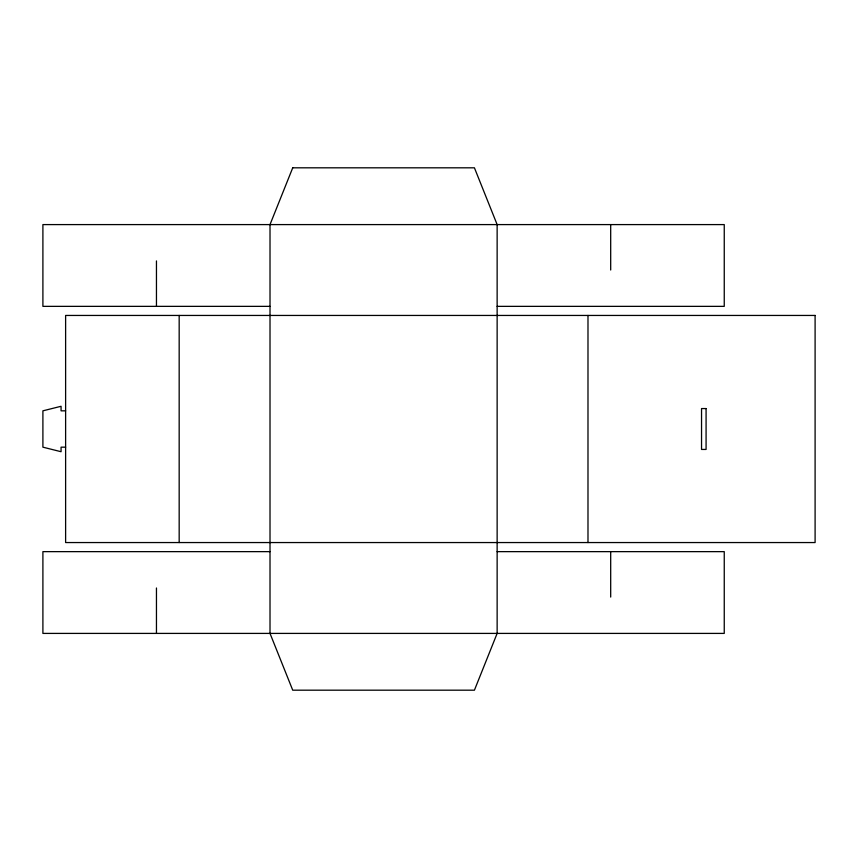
<?xml version="1.0" encoding="UTF-8"?>
<svg xmlns="http://www.w3.org/2000/svg" width="858" height="858" viewBox="0 0 858 858"><rect width="100%" height="100%" fill="white"/><g stroke="black" fill="none" stroke-linecap="round" stroke-linejoin="round"><path stroke-width="1.29" d="M270.013 306.36L42.9 306.36L42.9 224.592L724.249 224.592L724.249 306.36L497.136 306.36M65.616 410.832L61.068 410.832L61.068 406.284L42.9 410.832L42.9 447.168L61.068 451.716L61.068 447.168L65.616 447.168M270.013 551.64L42.9 551.64L42.9 633.408L724.249 633.408L724.249 551.64L497.136 551.64M610.692 224.592L610.692 270.013M610.692 551.64L610.692 597.071M587.987 315.444L587.987 542.556M179.172 315.444L179.172 542.556M156.456 260.929L156.456 306.36M156.456 587.987L156.456 633.408M292.728 167.814L270.013 224.592L270.013 633.408L292.728 690.186L474.42 690.186L497.136 633.408L497.136 224.592L474.42 167.814L292.728 167.814M815.1 315.444L65.616 315.444L65.616 542.556L815.1 542.556L815.1 315.444M706.08 408.558L701.544 408.558L701.544 449.442L706.08 449.442L706.08 408.558"/></g></svg>
